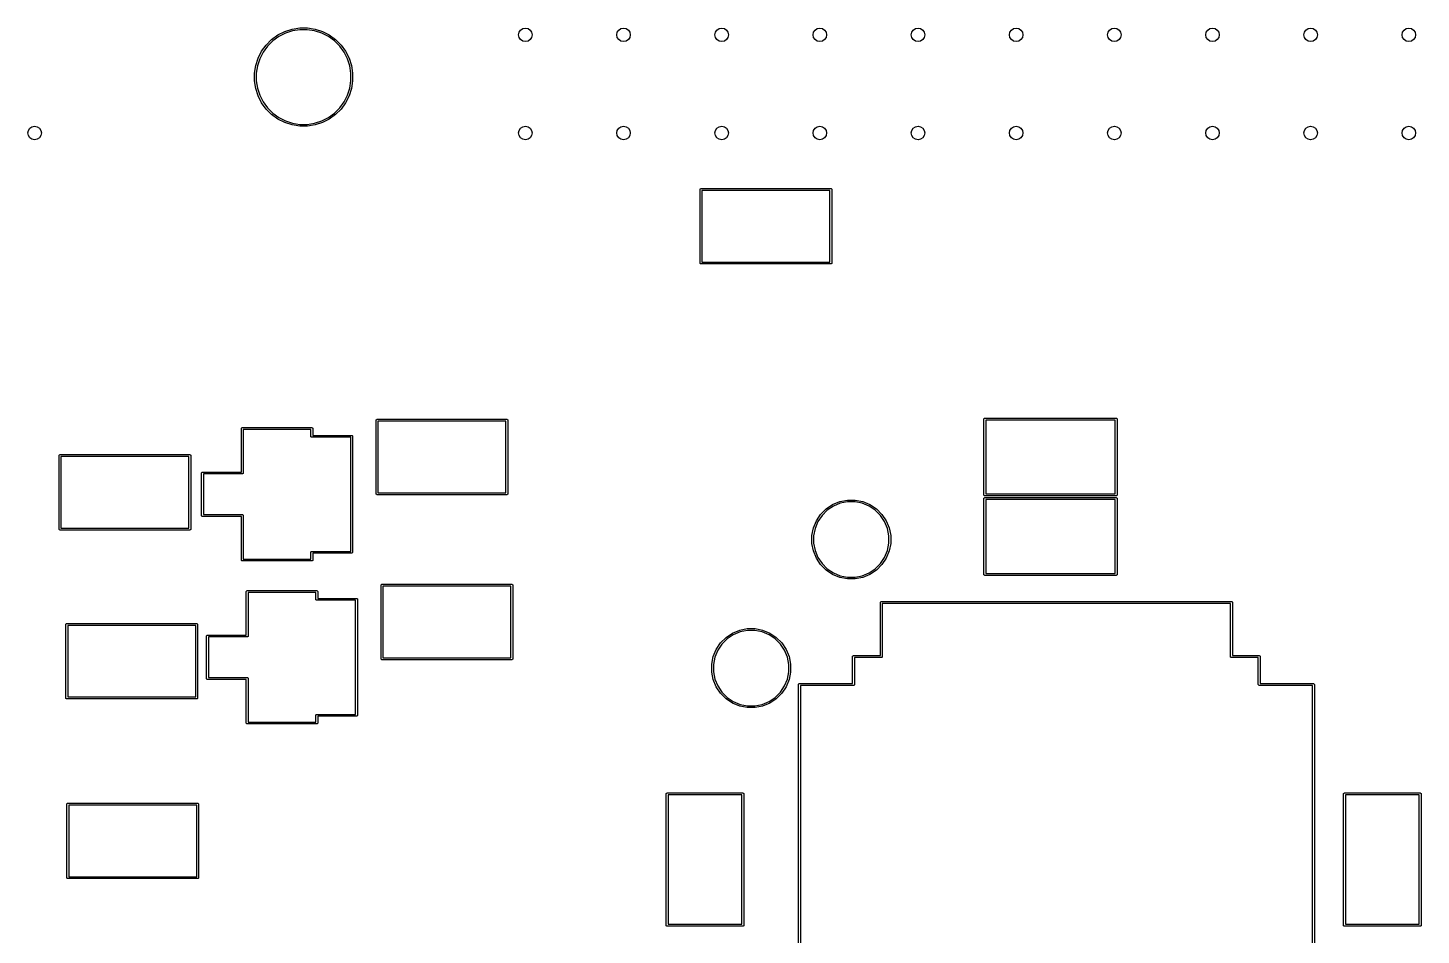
# Model space of a CAD drawing. Extents: x 0.25 to 2.95, y 0.21 to 2.14.
# Drawn here: x 0.393 to 1.813, y 1.183 to 2.107 of the extents above; entities that cross this region are included whole.
import ezdxf

# ---------------------------------------------------------------- set-up
doc = ezdxf.new("R2010")
doc.units = 0
doc.header["$MEASUREMENT"] = 0
doc.layers.add('BLACK', color=7, linetype='CONTINUOUS')

msp = doc.modelspace()

# ---------------------------------------------------------------- linework, layer by layer
at = {"layer": 'BLACK', "linetype": 'CONTINUOUS'}
for p, q in [((0.6478, 2.0998), (0.6548, 2.1034)), ((0.6555, 2.1017), (0.6487, 2.0982)), ((0.6548, 2.1034), (0.6623, 2.1058)), ((0.6627, 2.104), (0.6555, 2.1017)), ((0.6623, 2.1058), (0.6701, 2.107)), ((0.6702, 2.1052), (0.6627, 2.104)), ((0.6701, 2.107), (0.6779, 2.107)), ((0.6778, 2.1052), (0.6702, 2.1052)), ((0.6853, 2.104), (0.6778, 2.1052)), ((0.6779, 2.107), (0.6857, 2.1058)), ((0.6925, 2.1017), (0.6853, 2.104)), ((0.6857, 2.1058), (0.6932, 2.1034)), ((0.6993, 2.0982), (0.6925, 2.1017)), ((0.6932, 2.1034), (0.7002, 2.0998)), ((0.6312, 2.0832), (0.6358, 2.0896)), ((0.6372, 2.0884), (0.6328, 2.0823)), ((0.6358, 2.0896), (0.6414, 2.0952)), ((0.6426, 2.0938), (0.6372, 2.0884)), ((0.6414, 2.0952), (0.6478, 2.0998)), ((0.6487, 2.0982), (0.6426, 2.0938)), ((0.7054, 2.0938), (0.6993, 2.0982)), ((0.7002, 2.0998), (0.7066, 2.0952)), ((0.7108, 2.0884), (0.7054, 2.0938)), ((0.7066, 2.0952), (0.7122, 2.0896)), ((0.7152, 2.0823), (0.7108, 2.0884)), ((0.7122, 2.0896), (0.7168, 2.0832)), ((0.6252, 2.0687), (0.6276, 2.0762)), ((0.6293, 2.0755), (0.627, 2.0683)), ((0.6276, 2.0762), (0.6312, 2.0832)), ((0.6328, 2.0823), (0.6293, 2.0755)), ((0.7187, 2.0755), (0.7152, 2.0823)), ((0.7168, 2.0832), (0.7204, 2.0762)), ((0.721, 2.0683), (0.7187, 2.0755)), ((0.7204, 2.0762), (0.7228, 2.0687)), ((0.624, 2.0609), (0.6252, 2.0687)), ((0.624, 2.0608), (0.624, 2.0609)), ((0.624, 2.0531), (0.624, 2.0608)), ((0.627, 2.0683), (0.6258, 2.0608)), ((0.6258, 2.0608), (0.6258, 2.0532)), ((0.7222, 2.0608), (0.721, 2.0683)), ((0.7222, 2.0532), (0.7222, 2.0608)), ((0.7228, 2.0687), (0.724, 2.0609)), ((0.724, 2.0609), (0.724, 2.0531)), ((0.6252, 2.0453), (0.624, 2.0531)), ((0.6276, 2.0378), (0.6252, 2.0453)), ((0.6258, 2.0532), (0.627, 2.0457)), ((0.627, 2.0457), (0.6293, 2.0385)), ((0.7187, 2.0385), (0.721, 2.0457)), ((0.7228, 2.0453), (0.7204, 2.0378)), ((0.721, 2.0457), (0.7222, 2.0532)), ((0.724, 2.0531), (0.7228, 2.0453)), ((0.6312, 2.0308), (0.6276, 2.0378)), ((0.6293, 2.0385), (0.6328, 2.0317)), ((0.6358, 2.0244), (0.6312, 2.0308)), ((0.6328, 2.0317), (0.6372, 2.0256)), ((0.7108, 2.0256), (0.7152, 2.0317)), ((0.7168, 2.0308), (0.7122, 2.0244)), ((0.7152, 2.0317), (0.7187, 2.0385)), ((0.7204, 2.0378), (0.7168, 2.0308)), ((0.6414, 2.0188), (0.6358, 2.0244)), ((0.6372, 2.0256), (0.6426, 2.0202)), ((0.6478, 2.0142), (0.6414, 2.0188)), ((0.6426, 2.0202), (0.6487, 2.0158)), ((0.6487, 2.0158), (0.6555, 2.0123)), ((0.6925, 2.0123), (0.6993, 2.0158)), ((0.6993, 2.0158), (0.7054, 2.0202)), ((0.7066, 2.0188), (0.7002, 2.0142)), ((0.7054, 2.0202), (0.7108, 2.0256)), ((0.7122, 2.0244), (0.7066, 2.0188)), ((0.6548, 2.0106), (0.6478, 2.0142)), ((0.6623, 2.0082), (0.6548, 2.0106)), ((0.6555, 2.0123), (0.6627, 2.01)), ((0.6701, 2.007), (0.6623, 2.0082)), ((0.6627, 2.01), (0.6702, 2.0088)), ((0.6779, 2.007), (0.6701, 2.007)), ((0.6702, 2.0088), (0.6778, 2.0088)), ((0.6778, 2.0088), (0.6853, 2.01)), ((0.6857, 2.0082), (0.6779, 2.007)), ((0.6853, 2.01), (0.6925, 2.0123)), ((0.6932, 2.0106), (0.6857, 2.0082)), ((0.7002, 2.0142), (0.6932, 2.0106)), ((1.0779, 1.9428), (1.0785, 1.9433)), ((1.0779, 1.9424), (1.0779, 1.9428)), ((1.0779, 1.8676), (1.0779, 1.9424)), ((1.0785, 1.9433), (1.0789, 1.9434)), ((1.0789, 1.9434), (1.2111, 1.9434)), ((1.0798, 1.9414), (1.0798, 1.8686)), ((1.2102, 1.9414), (1.0798, 1.9414)), ((1.2102, 1.8686), (1.2102, 1.9414)), ((1.2111, 1.9434), (1.2115, 1.9433)), ((1.2115, 1.9433), (1.2121, 1.9428)), ((1.2121, 1.9428), (1.2121, 1.9424)), ((1.2121, 1.9424), (1.2121, 1.8676)), ((1.0779, 1.8672), (1.0779, 1.8676)), ((1.0785, 1.8667), (1.0779, 1.8672)), ((1.0789, 1.8666), (1.0785, 1.8667)), ((1.2111, 1.8666), (1.0789, 1.8666)), ((1.0798, 1.8686), (1.2102, 1.8686)), ((1.2115, 1.8667), (1.2111, 1.8666)), ((1.2121, 1.8672), (1.2115, 1.8667)), ((1.2121, 1.8676), (1.2121, 1.8672)), ((0.7479, 1.7078), (0.7485, 1.7083)), ((0.7479, 1.7074), (0.7479, 1.7078)), ((0.7479, 1.6326), (0.7479, 1.7074)), ((0.7485, 1.7083), (0.7489, 1.7084)), ((0.7489, 1.7084), (0.8811, 1.7084)), ((0.7498, 1.7064), (0.7498, 1.6336)), ((0.8802, 1.7064), (0.7498, 1.7064)), ((0.8802, 1.6336), (0.8802, 1.7064)), ((0.8811, 1.7084), (0.8815, 1.7083)), ((0.8815, 1.7083), (0.8821, 1.7078)), ((0.8821, 1.7078), (0.8821, 1.7074)), ((0.8821, 1.7074), (0.8821, 1.6326)), ((1.3671, 1.7086), (1.3672, 1.709)), ((1.3671, 1.6314), (1.3671, 1.7086)), ((1.3672, 1.709), (1.3677, 1.7095)), ((1.3677, 1.7095), (1.3681, 1.7096)), ((1.3681, 1.7096), (1.5019, 1.7096)), ((1.3691, 1.7076), (1.3691, 1.6324)), ((1.5009, 1.7076), (1.3691, 1.7076)), ((1.5009, 1.6324), (1.5009, 1.7076)), ((1.5019, 1.7096), (1.5023, 1.7095)), ((1.5023, 1.7095), (1.5028, 1.709)), ((1.5028, 1.709), (1.5029, 1.7086)), ((1.5029, 1.7086), (1.5029, 1.6314)), ((0.6106, 1.6989), (0.6107, 1.6993)), ((0.6106, 1.6546), (0.6106, 1.6989)), ((0.6107, 1.6993), (0.6112, 1.6998)), ((0.6112, 1.6998), (0.6116, 1.6999)), ((0.6116, 1.6999), (0.6824, 1.6999)), ((0.6126, 1.6979), (0.6126, 1.6537)), ((0.6814, 1.6979), (0.6126, 1.6979)), ((0.6814, 1.6911), (0.6814, 1.6979)), ((0.6815, 1.6907), (0.6814, 1.6911)), ((0.6821, 1.6901), (0.6815, 1.6907)), ((0.6824, 1.6901), (0.6821, 1.6901)), ((0.6824, 1.6999), (0.6828, 1.6998)), ((0.722, 1.6901), (0.6824, 1.6901)), ((0.6828, 1.6998), (0.6833, 1.6993)), ((0.6833, 1.6993), (0.6834, 1.6989)), ((0.6834, 1.6989), (0.6834, 1.692)), ((0.6834, 1.692), (0.723, 1.692)), ((0.722, 1.5739), (0.722, 1.6901)), ((0.723, 1.692), (0.7234, 1.692)), ((0.7234, 1.692), (0.7239, 1.6914)), ((0.7239, 1.6914), (0.724, 1.6911)), ((0.724, 1.6911), (0.724, 1.5729)), ((0.4249, 1.6718), (0.4255, 1.6723)), ((0.4249, 1.6714), (0.4249, 1.6718)), ((0.4249, 1.5966), (0.4249, 1.6714)), ((0.4255, 1.6723), (0.4259, 1.6724)), ((0.4259, 1.6724), (0.5581, 1.6724)), ((0.4268, 1.6704), (0.4268, 1.5976)), ((0.5572, 1.6704), (0.4268, 1.6704)), ((0.5572, 1.5976), (0.5572, 1.6704)), ((0.5581, 1.6724), (0.5585, 1.6723)), ((0.5585, 1.6723), (0.5591, 1.6718)), ((0.5591, 1.6718), (0.5591, 1.6714)), ((0.5591, 1.6714), (0.5591, 1.5966)), ((0.57, 1.6537), (0.5701, 1.654)), ((0.57, 1.6103), (0.57, 1.6537)), ((0.5701, 1.654), (0.5706, 1.6546)), ((0.5706, 1.6546), (0.571, 1.6546)), ((0.571, 1.6546), (0.6106, 1.6546)), ((0.6116, 1.6527), (0.572, 1.6527)), ((0.572, 1.6527), (0.572, 1.6113)), ((0.6119, 1.6527), (0.6116, 1.6527)), ((0.6125, 1.6533), (0.6119, 1.6527)), ((0.6126, 1.6537), (0.6125, 1.6533)), ((0.7479, 1.6322), (0.7479, 1.6326)), ((0.7498, 1.6336), (0.8802, 1.6336)), ((0.8821, 1.6326), (0.8821, 1.6322)), ((1.3691, 1.6324), (1.5009, 1.6324)), ((0.7485, 1.6317), (0.7479, 1.6322)), ((0.7489, 1.6316), (0.7485, 1.6317)), ((0.8811, 1.6316), (0.7489, 1.6316)), ((0.8815, 1.6317), (0.8811, 1.6316)), ((0.8821, 1.6322), (0.8815, 1.6317)), ((1.2064, 1.6172), (1.213, 1.6216)), ((1.2138, 1.62), (1.2075, 1.6158)), ((1.213, 1.6216), (1.2203, 1.6246)), ((1.2208, 1.6229), (1.2138, 1.62)), ((1.2203, 1.6246), (1.228, 1.6262)), ((1.2282, 1.6244), (1.2208, 1.6229)), ((1.228, 1.6262), (1.236, 1.6262)), ((1.2358, 1.6244), (1.2282, 1.6244)), ((1.2432, 1.6229), (1.2358, 1.6244)), ((1.236, 1.6262), (1.2437, 1.6246)), ((1.2502, 1.62), (1.2432, 1.6229)), ((1.2437, 1.6246), (1.251, 1.6216)), ((1.2565, 1.6158), (1.2502, 1.62)), ((1.251, 1.6216), (1.2576, 1.6172)), ((1.3672, 1.631), (1.3671, 1.6314)), ((1.3671, 1.6276), (1.3672, 1.628)), ((1.3671, 1.5504), (1.3671, 1.6276)), ((1.3677, 1.6305), (1.3672, 1.631)), ((1.3672, 1.628), (1.3677, 1.6285)), ((1.3681, 1.6304), (1.3677, 1.6305)), ((1.3677, 1.6285), (1.3681, 1.6286)), ((1.5019, 1.6304), (1.3681, 1.6304)), ((1.3681, 1.6286), (1.5019, 1.6286)), ((1.3691, 1.6266), (1.3691, 1.5514)), ((1.5009, 1.6266), (1.3691, 1.6266)), ((1.5009, 1.5514), (1.5009, 1.6266)), ((1.5023, 1.6305), (1.5019, 1.6304)), ((1.5019, 1.6286), (1.5023, 1.6285)), ((1.5028, 1.631), (1.5023, 1.6305)), ((1.5023, 1.6285), (1.5028, 1.628)), ((1.5029, 1.6314), (1.5028, 1.631)), ((1.5028, 1.628), (1.5029, 1.6276)), ((1.5029, 1.6276), (1.5029, 1.5504)), ((0.5701, 1.61), (0.57, 1.6103)), ((0.5706, 1.6094), (0.5701, 1.61)), ((0.571, 1.6094), (0.5706, 1.6094)), ((0.6106, 1.6094), (0.571, 1.6094)), ((0.572, 1.6113), (0.6116, 1.6113)), ((0.6106, 1.5651), (0.6106, 1.6094)), ((0.6116, 1.6113), (0.6119, 1.6113)), ((0.6119, 1.6113), (0.6125, 1.6107)), ((0.6125, 1.6107), (0.6126, 1.6103)), ((0.6126, 1.6103), (0.6126, 1.5661)), ((1.1934, 1.5977), (1.1964, 1.605)), ((1.198, 1.6042), (1.1951, 1.5972)), ((1.1964, 1.605), (1.2008, 1.6116)), ((1.2022, 1.6105), (1.198, 1.6042)), ((1.2008, 1.6116), (1.2064, 1.6172)), ((1.2075, 1.6158), (1.2022, 1.6105)), ((1.2618, 1.6105), (1.2565, 1.6158)), ((1.2576, 1.6172), (1.2632, 1.6116)), ((1.266, 1.6042), (1.2618, 1.6105)), ((1.2632, 1.6116), (1.2676, 1.605)), ((1.2689, 1.5972), (1.266, 1.6042)), ((1.2676, 1.605), (1.2706, 1.5977)), ((0.4249, 1.5962), (0.4249, 1.5966)), ((0.4255, 1.5957), (0.4249, 1.5962)), ((0.4259, 1.5956), (0.4255, 1.5957)), ((0.5581, 1.5956), (0.4259, 1.5956)), ((0.4268, 1.5976), (0.5572, 1.5976)), ((0.5585, 1.5957), (0.5581, 1.5956)), ((0.5591, 1.5962), (0.5585, 1.5957)), ((0.5591, 1.5966), (0.5591, 1.5962)), ((1.1918, 1.59), (1.1934, 1.5977)), ((1.1918, 1.5898), (1.1918, 1.59)), ((1.1951, 1.5972), (1.1936, 1.5898)), ((1.2704, 1.5898), (1.2689, 1.5972)), ((1.2706, 1.5977), (1.2722, 1.59)), ((1.2722, 1.59), (1.2722, 1.582)), ((1.1918, 1.582), (1.1918, 1.5898)), ((1.1934, 1.5743), (1.1918, 1.582)), ((1.1936, 1.5898), (1.1936, 1.5822)), ((1.1936, 1.5822), (1.1951, 1.5748)), ((1.2689, 1.5748), (1.2704, 1.5822)), ((1.2704, 1.5822), (1.2704, 1.5898)), ((1.2722, 1.582), (1.2706, 1.5743)), ((0.6107, 1.5647), (0.6106, 1.5651)), ((0.6112, 1.5642), (0.6107, 1.5647)), ((0.6116, 1.5641), (0.6112, 1.5642)), ((0.6824, 1.5641), (0.6116, 1.5641)), ((0.6126, 1.5661), (0.6814, 1.5661)), ((0.6814, 1.5729), (0.6815, 1.5733)), ((0.6814, 1.5661), (0.6814, 1.5729)), ((0.6815, 1.5733), (0.6821, 1.5739)), ((0.6821, 1.5739), (0.6824, 1.5739)), ((0.6824, 1.5739), (0.722, 1.5739)), ((0.6828, 1.5642), (0.6824, 1.5641)), ((0.6833, 1.5647), (0.6828, 1.5642)), ((0.6834, 1.5651), (0.6833, 1.5647)), ((0.723, 1.572), (0.6834, 1.572)), ((0.6834, 1.572), (0.6834, 1.5651)), ((0.7234, 1.572), (0.723, 1.572)), ((0.7239, 1.5726), (0.7234, 1.572)), ((0.724, 1.5729), (0.7239, 1.5726)), ((1.1964, 1.567), (1.1934, 1.5743)), ((1.1951, 1.5748), (1.198, 1.5678)), ((1.2008, 1.5604), (1.1964, 1.567)), ((1.198, 1.5678), (1.2022, 1.5615)), ((1.2022, 1.5615), (1.2075, 1.5562)), ((1.2565, 1.5562), (1.2618, 1.5615)), ((1.2618, 1.5615), (1.266, 1.5678)), ((1.2676, 1.567), (1.2632, 1.5604)), ((1.266, 1.5678), (1.2689, 1.5748)), ((1.2706, 1.5743), (1.2676, 1.567)), ((1.2064, 1.5548), (1.2008, 1.5604)), ((1.213, 1.5504), (1.2064, 1.5548)), ((1.2075, 1.5562), (1.2138, 1.552)), ((1.2203, 1.5474), (1.213, 1.5504)), ((1.2138, 1.552), (1.2208, 1.5491)), ((1.228, 1.5458), (1.2203, 1.5474)), ((1.2208, 1.5491), (1.2282, 1.5476)), ((1.2282, 1.5476), (1.2358, 1.5476)), ((1.2358, 1.5476), (1.2432, 1.5491)), ((1.2437, 1.5474), (1.236, 1.5458)), ((1.2432, 1.5491), (1.2502, 1.552)), ((1.251, 1.5504), (1.2437, 1.5474)), ((1.2502, 1.552), (1.2565, 1.5562)), ((1.2576, 1.5548), (1.251, 1.5504)), ((1.2632, 1.5604), (1.2576, 1.5548)), ((1.3672, 1.55), (1.3671, 1.5504)), ((1.3677, 1.5495), (1.3672, 1.55)), ((1.3681, 1.5494), (1.3677, 1.5495)), ((1.5019, 1.5494), (1.3681, 1.5494)), ((1.3691, 1.5514), (1.5009, 1.5514)), ((1.5023, 1.5495), (1.5019, 1.5494)), ((1.5028, 1.55), (1.5023, 1.5495)), ((1.5029, 1.5504), (1.5028, 1.55)), ((0.6156, 1.5329), (0.6157, 1.5333)), ((0.6157, 1.5333), (0.6162, 1.5338)), ((0.6162, 1.5338), (0.6166, 1.5339)), ((0.6166, 1.5339), (0.6874, 1.5339)), ((0.6874, 1.5339), (0.6878, 1.5338)), ((0.6878, 1.5338), (0.6883, 1.5333)), ((0.6883, 1.5333), (0.6884, 1.5329)), ((0.7529, 1.5398), (0.7535, 1.5403)), ((0.7529, 1.5394), (0.7529, 1.5398)), ((0.7529, 1.4646), (0.7529, 1.5394)), ((0.7535, 1.5403), (0.7539, 1.5404)), ((0.7539, 1.5404), (0.8861, 1.5404)), ((0.7548, 1.5384), (0.7548, 1.4656)), ((0.8852, 1.5384), (0.7548, 1.5384)), ((0.8852, 1.4656), (0.8852, 1.5384)), ((0.8861, 1.5404), (0.8865, 1.5403)), ((0.8865, 1.5403), (0.8871, 1.5398)), ((0.8871, 1.5398), (0.8871, 1.5394)), ((0.8871, 1.5394), (0.8871, 1.4646)), ((1.236, 1.5458), (1.228, 1.5458)), ((0.6156, 1.4886), (0.6156, 1.5329)), ((0.6176, 1.5319), (0.6176, 1.4877)), ((0.6864, 1.5319), (0.6176, 1.5319)), ((0.6864, 1.5251), (0.6864, 1.5319)), ((0.6865, 1.5247), (0.6864, 1.5251)), ((0.6871, 1.5241), (0.6865, 1.5247)), ((0.6874, 1.5241), (0.6871, 1.5241)), ((0.727, 1.5241), (0.6874, 1.5241)), ((0.6884, 1.5329), (0.6884, 1.526)), ((0.6884, 1.526), (0.728, 1.526)), ((0.727, 1.4079), (0.727, 1.5241)), ((0.728, 1.526), (0.7284, 1.526)), ((0.7284, 1.526), (0.7289, 1.5254)), ((0.7289, 1.5254), (0.729, 1.5251)), ((0.729, 1.5251), (0.729, 1.4069)), ((1.2617, 1.5222), (1.2623, 1.5227)), ((1.2617, 1.5218), (1.2617, 1.5222)), ((1.2617, 1.4677), (1.2617, 1.5218)), ((1.2623, 1.5227), (1.2627, 1.5228)), ((1.2627, 1.5228), (1.6193, 1.5228)), ((1.2636, 1.5208), (1.2636, 1.4667)), ((1.6184, 1.5208), (1.2636, 1.5208)), ((1.6184, 1.4667), (1.6184, 1.5208)), ((1.6193, 1.5228), (1.6197, 1.5227)), ((1.6197, 1.5227), (1.6203, 1.5222)), ((1.6203, 1.5222), (1.6203, 1.5218)), ((1.6203, 1.5218), (1.6203, 1.4677)), ((0.4319, 1.4998), (0.4325, 1.5003)), ((0.4319, 1.4994), (0.4319, 1.4998)), ((0.4319, 1.4246), (0.4319, 1.4994)), ((0.4325, 1.5003), (0.4329, 1.5004)), ((0.4329, 1.5004), (0.5651, 1.5004)), ((0.4338, 1.4984), (0.4338, 1.4256)), ((0.5642, 1.4984), (0.4338, 1.4984)), ((0.5642, 1.4256), (0.5642, 1.4984)), ((0.5651, 1.5004), (0.5655, 1.5003)), ((0.5655, 1.5003), (0.5661, 1.4998)), ((0.5661, 1.4998), (0.5661, 1.4994)), ((0.5661, 1.4994), (0.5661, 1.4246)), ((1.1044, 1.4862), (1.111, 1.4906)), ((1.111, 1.4906), (1.1183, 1.4936)), ((1.1188, 1.4919), (1.1118, 1.489)), ((1.1183, 1.4936), (1.126, 1.4952)), ((1.1262, 1.4934), (1.1188, 1.4919)), ((1.126, 1.4952), (1.134, 1.4952)), ((1.1338, 1.4934), (1.1262, 1.4934)), ((1.1412, 1.4919), (1.1338, 1.4934)), ((1.134, 1.4952), (1.1417, 1.4936)), ((1.1482, 1.489), (1.1412, 1.4919)), ((1.1417, 1.4936), (1.149, 1.4906)), ((1.149, 1.4906), (1.1556, 1.4862)), ((0.575, 1.4877), (0.5751, 1.488)), ((0.575, 1.4443), (0.575, 1.4877)), ((0.5751, 1.488), (0.5756, 1.4886)), ((0.5756, 1.4886), (0.576, 1.4886)), ((0.576, 1.4886), (0.6156, 1.4886)), ((0.6166, 1.4867), (0.577, 1.4867)), ((0.577, 1.4867), (0.577, 1.4453)), ((0.6169, 1.4867), (0.6166, 1.4867)), ((0.6175, 1.4873), (0.6169, 1.4867)), ((0.6176, 1.4877), (0.6175, 1.4873)), ((1.0944, 1.474), (1.0988, 1.4806)), ((1.1002, 1.4795), (1.096, 1.4732)), ((1.0988, 1.4806), (1.1044, 1.4862)), ((1.1055, 1.4848), (1.1002, 1.4795)), ((1.1118, 1.489), (1.1055, 1.4848)), ((1.1545, 1.4848), (1.1482, 1.489)), ((1.1598, 1.4795), (1.1545, 1.4848)), ((1.1556, 1.4862), (1.1612, 1.4806)), ((1.164, 1.4732), (1.1598, 1.4795)), ((1.1612, 1.4806), (1.1656, 1.474)), ((0.7529, 1.4642), (0.7529, 1.4646)), ((0.7535, 1.4637), (0.7529, 1.4642)), ((0.7539, 1.4636), (0.7535, 1.4637)), ((0.8861, 1.4636), (0.7539, 1.4636)), ((0.7548, 1.4656), (0.8852, 1.4656)), ((0.8865, 1.4637), (0.8861, 1.4636)), ((0.8871, 1.4642), (0.8865, 1.4637)), ((0.8871, 1.4646), (0.8871, 1.4642)), ((1.0898, 1.459), (1.0914, 1.4667)), ((1.0914, 1.4667), (1.0944, 1.474)), ((1.0931, 1.4662), (1.0916, 1.4588)), ((1.096, 1.4732), (1.0931, 1.4662)), ((1.1669, 1.4662), (1.164, 1.4732)), ((1.1656, 1.474), (1.1686, 1.4667)), ((1.1684, 1.4588), (1.1669, 1.4662)), ((1.1686, 1.4667), (1.1702, 1.459)), ((1.2333, 1.4667), (1.2334, 1.4671)), ((1.2333, 1.4393), (1.2333, 1.4667)), ((1.2334, 1.4671), (1.2339, 1.4676)), ((1.2339, 1.4676), (1.2343, 1.4677)), ((1.2343, 1.4677), (1.2617, 1.4677)), ((1.2627, 1.4657), (1.2353, 1.4657)), ((1.2353, 1.4657), (1.2353, 1.4383)), ((1.263, 1.4658), (1.2627, 1.4657)), ((1.2636, 1.4663), (1.263, 1.4658)), ((1.2636, 1.4667), (1.2636, 1.4663)), ((1.6184, 1.4663), (1.6184, 1.4667)), ((1.619, 1.4658), (1.6184, 1.4663)), ((1.6193, 1.4657), (1.619, 1.4658)), ((1.6467, 1.4657), (1.6193, 1.4657)), ((1.6203, 1.4677), (1.6477, 1.4677)), ((1.6467, 1.4383), (1.6467, 1.4657)), ((1.6477, 1.4677), (1.6481, 1.4676)), ((1.6481, 1.4676), (1.6486, 1.4671)), ((1.6486, 1.4671), (1.6487, 1.4667)), ((1.6487, 1.4667), (1.6487, 1.4393)), ((1.0898, 1.4588), (1.0898, 1.459)), ((1.0898, 1.451), (1.0898, 1.4588)), ((1.0914, 1.4433), (1.0898, 1.451)), ((1.0916, 1.4588), (1.0916, 1.4512)), ((1.0916, 1.4512), (1.0931, 1.4438)), ((1.1669, 1.4438), (1.1684, 1.4512)), ((1.1684, 1.4512), (1.1684, 1.4588)), ((1.1702, 1.451), (1.1686, 1.4433)), ((1.1702, 1.459), (1.1702, 1.451)), ((0.5751, 1.444), (0.575, 1.4443)), ((0.5756, 1.4434), (0.5751, 1.444)), ((0.576, 1.4434), (0.5756, 1.4434)), ((0.6156, 1.4434), (0.576, 1.4434)), ((0.577, 1.4453), (0.6166, 1.4453)), ((0.6156, 1.3991), (0.6156, 1.4434)), ((0.6166, 1.4453), (0.6169, 1.4453)), ((0.6169, 1.4453), (0.6175, 1.4447)), ((0.6175, 1.4447), (0.6176, 1.4443)), ((0.6176, 1.4443), (0.6176, 1.4001)), ((1.0944, 1.436), (1.0914, 1.4433)), ((1.0931, 1.4438), (1.096, 1.4368)), ((1.0988, 1.4294), (1.0944, 1.436)), ((1.096, 1.4368), (1.1002, 1.4305)), ((1.1598, 1.4305), (1.164, 1.4368)), ((1.1656, 1.436), (1.1612, 1.4294)), ((1.164, 1.4368), (1.1669, 1.4438)), ((1.1686, 1.4433), (1.1656, 1.436)), ((1.1782, 1.4383), (1.1783, 1.4387)), ((1.1782, 1.0817), (1.1782, 1.4383)), ((1.1783, 1.4387), (1.1788, 1.4393)), ((1.1788, 1.4393), (1.1792, 1.4393)), ((1.1792, 1.4393), (1.2333, 1.4393)), ((1.2343, 1.4374), (1.1802, 1.4374)), ((1.1802, 1.4374), (1.1802, 1.0826)), ((1.2347, 1.4374), (1.2343, 1.4374)), ((1.2352, 1.438), (1.2347, 1.4374)), ((1.2353, 1.4383), (1.2352, 1.438)), ((1.6468, 1.438), (1.6467, 1.4383)), ((1.6473, 1.4374), (1.6468, 1.438)), ((1.6477, 1.4374), (1.6473, 1.4374)), ((1.7018, 1.4374), (1.6477, 1.4374)), ((1.6487, 1.4393), (1.7028, 1.4393)), ((1.7018, 1.0826), (1.7018, 1.4374)), ((1.7028, 1.4393), (1.7032, 1.4393)), ((1.7032, 1.4393), (1.7037, 1.4387)), ((1.7037, 1.4387), (1.7038, 1.4383)), ((1.7038, 1.4383), (1.7038, 1.0817)), ((0.4319, 1.4242), (0.4319, 1.4246)), ((0.4325, 1.4237), (0.4319, 1.4242)), ((0.4329, 1.4236), (0.4325, 1.4237)), ((0.5651, 1.4236), (0.4329, 1.4236)), ((0.4338, 1.4256), (0.5642, 1.4256)), ((0.5655, 1.4237), (0.5651, 1.4236)), ((0.5661, 1.4242), (0.5655, 1.4237)), ((0.5661, 1.4246), (0.5661, 1.4242)), ((1.1044, 1.4238), (1.0988, 1.4294)), ((1.1002, 1.4305), (1.1055, 1.4252)), ((1.111, 1.4194), (1.1044, 1.4238)), ((1.1055, 1.4252), (1.1118, 1.421)), ((1.1118, 1.421), (1.1188, 1.4181)), ((1.1412, 1.4181), (1.1482, 1.421)), ((1.1482, 1.421), (1.1545, 1.4252)), ((1.1556, 1.4238), (1.149, 1.4194)), ((1.1545, 1.4252), (1.1598, 1.4305)), ((1.1612, 1.4294), (1.1556, 1.4238)), ((0.6864, 1.4069), (0.6865, 1.4073)), ((0.6864, 1.4001), (0.6864, 1.4069)), ((0.6865, 1.4073), (0.6871, 1.4079)), ((0.6871, 1.4079), (0.6874, 1.4079)), ((0.6874, 1.4079), (0.727, 1.4079)), ((0.728, 1.406), (0.6884, 1.406)), ((0.6884, 1.406), (0.6884, 1.3991)), ((0.7284, 1.406), (0.728, 1.406)), ((0.7289, 1.4066), (0.7284, 1.406)), ((0.729, 1.4069), (0.7289, 1.4066)), ((1.1183, 1.4164), (1.111, 1.4194)), ((1.126, 1.4148), (1.1183, 1.4164)), ((1.1188, 1.4181), (1.1262, 1.4166)), ((1.134, 1.4148), (1.126, 1.4148)), ((1.1262, 1.4166), (1.1338, 1.4166)), ((1.1338, 1.4166), (1.1412, 1.4181)), ((1.1417, 1.4164), (1.134, 1.4148)), ((1.149, 1.4194), (1.1417, 1.4164)), ((0.6157, 1.3987), (0.6156, 1.3991)), ((0.6162, 1.3982), (0.6157, 1.3987)), ((0.6166, 1.3981), (0.6162, 1.3982)), ((0.6874, 1.3981), (0.6166, 1.3981)), ((0.6176, 1.4001), (0.6864, 1.4001)), ((0.6878, 1.3982), (0.6874, 1.3981)), ((0.6883, 1.3987), (0.6878, 1.3982)), ((0.6884, 1.3991), (0.6883, 1.3987)), ((1.0434, 1.3269), (1.0435, 1.3273)), ((1.0434, 1.1931), (1.0434, 1.3269)), ((1.0435, 1.3273), (1.044, 1.3278)), ((1.044, 1.3278), (1.0444, 1.3279)), ((1.0444, 1.3279), (1.1216, 1.3279)), ((1.0454, 1.3259), (1.0454, 1.1941)), ((1.1206, 1.3259), (1.0454, 1.3259)), ((1.1206, 1.1941), (1.1206, 1.3259)), ((1.1216, 1.3279), (1.122, 1.3278)), ((1.122, 1.3278), (1.1225, 1.3273)), ((1.1225, 1.3273), (1.1226, 1.3269)), ((1.1226, 1.3269), (1.1226, 1.1931)), ((1.7334, 1.3269), (1.7335, 1.3273)), ((1.7334, 1.1931), (1.7334, 1.3269)), ((1.7335, 1.3273), (1.734, 1.3278)), ((1.734, 1.3278), (1.7344, 1.3279)), ((1.7344, 1.3279), (1.8116, 1.3279)), ((1.7354, 1.3259), (1.7354, 1.1941)), ((1.8106, 1.3259), (1.7354, 1.3259)), ((1.8106, 1.1941), (1.8106, 1.3259)), ((1.8116, 1.3279), (1.812, 1.3278)), ((1.812, 1.3278), (1.8125, 1.3273)), ((1.8125, 1.3273), (1.8126, 1.3269)), ((1.8126, 1.3269), (1.8126, 1.1931)), ((0.4329, 1.3168), (0.4335, 1.3173)), ((0.4329, 1.3164), (0.4329, 1.3168)), ((0.4329, 1.2416), (0.4329, 1.3164)), ((0.4335, 1.3173), (0.4339, 1.3174)), ((0.4339, 1.3174), (0.5661, 1.3174)), ((0.4348, 1.3154), (0.4348, 1.2426)), ((0.5652, 1.3154), (0.4348, 1.3154)), ((0.5652, 1.2426), (0.5652, 1.3154)), ((0.5661, 1.3174), (0.5665, 1.3173)), ((0.5665, 1.3173), (0.5671, 1.3168)), ((0.5671, 1.3168), (0.5671, 1.3164)), ((0.5671, 1.3164), (0.5671, 1.2416)), ((0.4329, 1.2412), (0.4329, 1.2416)), ((0.4335, 1.2407), (0.4329, 1.2412)), ((0.4339, 1.2406), (0.4335, 1.2407)), ((0.5661, 1.2406), (0.4339, 1.2406)), ((0.4348, 1.2426), (0.5652, 1.2426)), ((0.5665, 1.2407), (0.5661, 1.2406)), ((0.5671, 1.2412), (0.5665, 1.2407)), ((0.5671, 1.2416), (0.5671, 1.2412)), ((1.0435, 1.1927), (1.0434, 1.1931)), ((1.044, 1.1922), (1.0435, 1.1927)), ((1.0454, 1.1941), (1.1206, 1.1941)), ((1.1225, 1.1927), (1.122, 1.1922)), ((1.1226, 1.1931), (1.1225, 1.1927)), ((1.7335, 1.1927), (1.7334, 1.1931)), ((1.734, 1.1922), (1.7335, 1.1927)), ((1.7354, 1.1941), (1.8106, 1.1941)), ((1.8125, 1.1927), (1.812, 1.1922)), ((1.8126, 1.1931), (1.8125, 1.1927)), ((1.0444, 1.1921), (1.044, 1.1922)), ((1.1216, 1.1921), (1.0444, 1.1921)), ((1.122, 1.1922), (1.1216, 1.1921)), ((1.7344, 1.1921), (1.734, 1.1922)), ((1.8116, 1.1921), (1.7344, 1.1921)), ((1.812, 1.1922), (1.8116, 1.1921))]:
    msp.add_line(p, q, dxfattribs=at)
at = {"layer": 'BLACK'}
for centre in [(0.9, 2.1), (0.9, 2.1), (1, 2.1), (1, 2.1), (1.1, 2.1), (1.1, 2.1), (1.2, 2.1), (1.2, 2.1), (1.3, 2.1), (1.3, 2.1), (1.4, 2.1), (1.4, 2.1), (1.5, 2.1), (1.5, 2.1), (1.6, 2.1), (1.6, 2.1), (1.7, 2.1), (1.7, 2.1), (1.8, 2.1), (1.8, 2.1), (0.4, 2), (0.4, 2), (0.9, 2), (0.9, 2), (1, 2), (1, 2), (1.1, 2), (1.1, 2), (1.2, 2), (1.2, 2), (1.3, 2), (1.3, 2), (1.4, 2), (1.4, 2), (1.5, 2), (1.5, 2), (1.6, 2), (1.6, 2), (1.7, 2), (1.7, 2), (1.8, 2), (1.8, 2)]:
    msp.add_circle(centre, 0.00689, dxfattribs=at)

doc.saveas('drawing.dxf')
